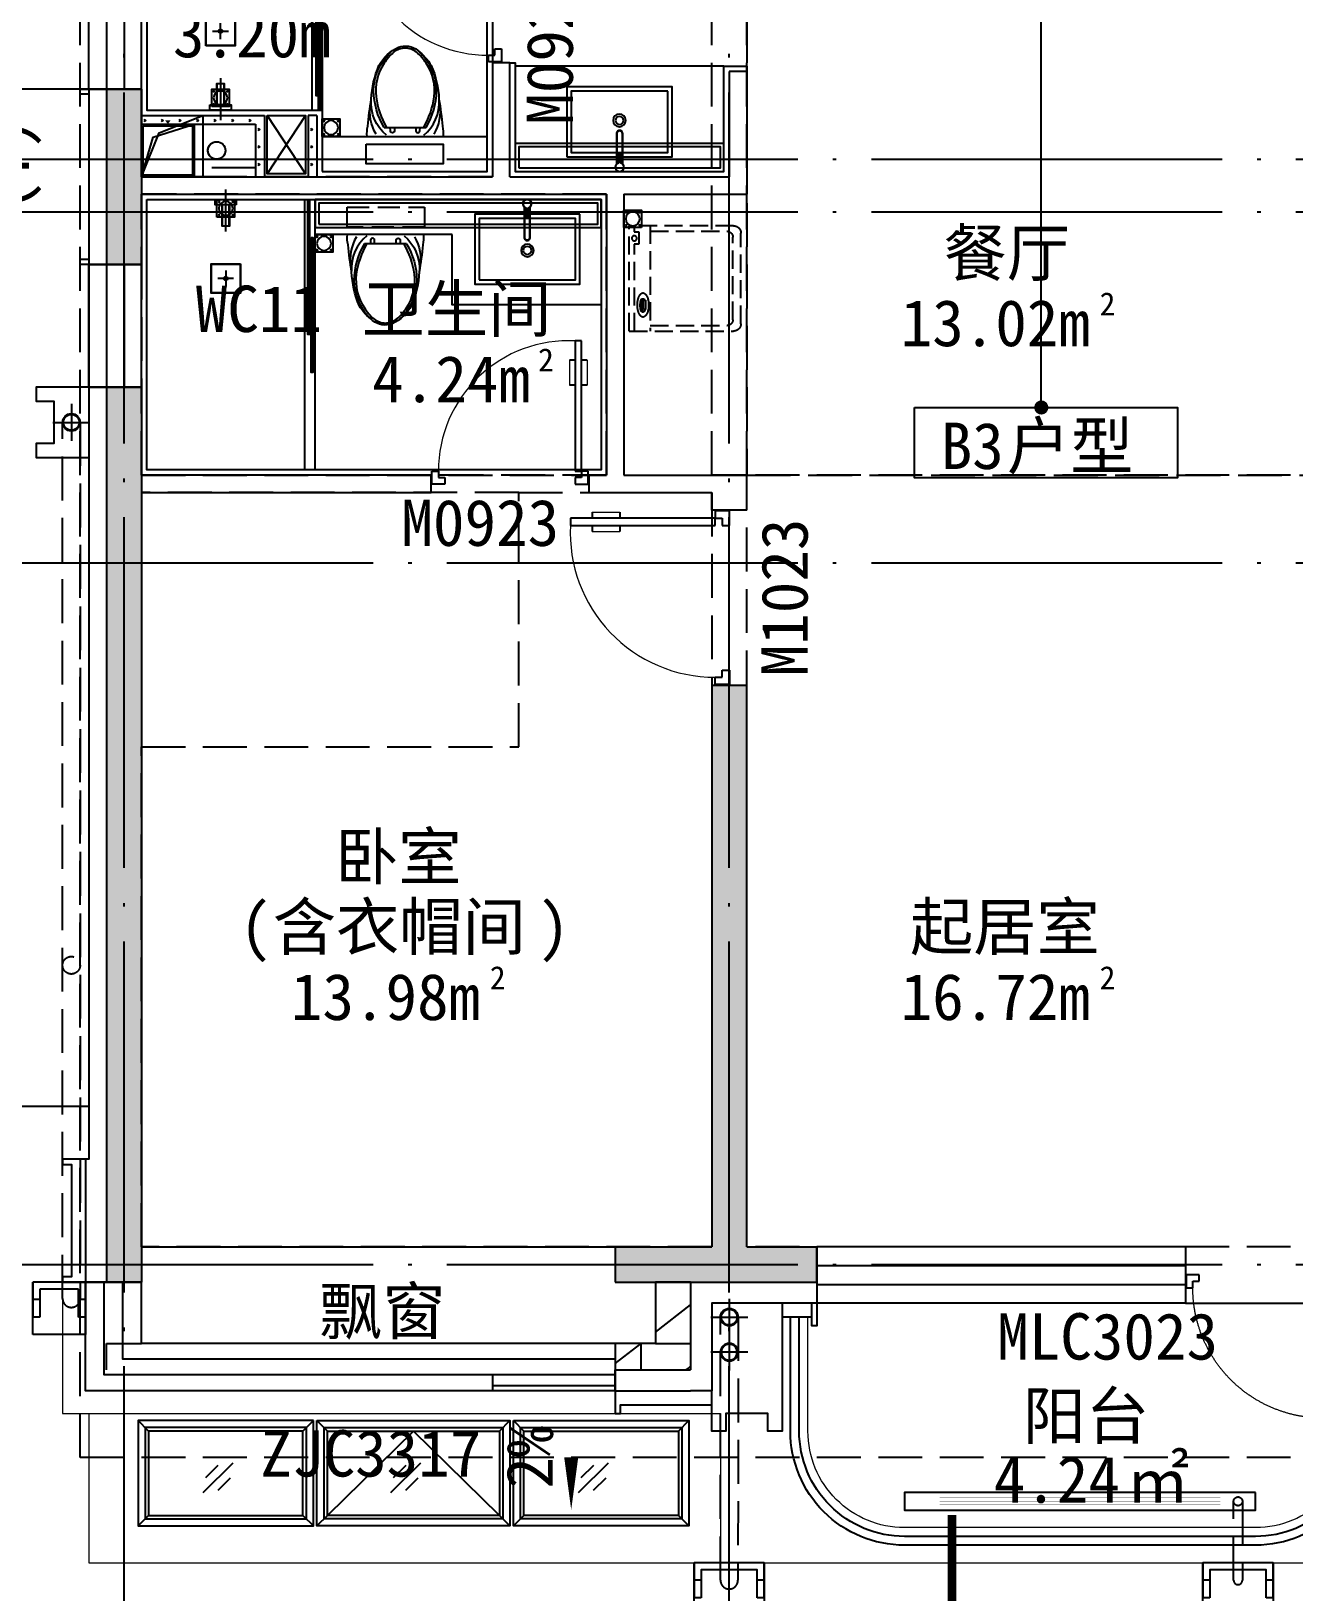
# Model space of a CAD drawing. Extents: x -46233 to 84150, y 109350 to 390860.
# Drawn here: x 7274 to 14471, y 116534 to 125430 of the extents above; entities that cross this region are included whole.
import ezdxf
from ezdxf.xclip import XClip

# ---------------------------------------------------------------- set-up
doc = ezdxf.new("R2010")
doc.units = 0
doc.header["$LTSCALE"] = 1000
doc.header["$MEASUREMENT"] = 0
doc.header["$XCLIPFRAME"] = 0
for name, pattern in [('125-WC-2x1.6+2.65x1.6$0$__DASH', [0.35, 0.25, -0.1]), ('125-墙体$0$125-墙体$0$DASH', [0.35, 0.25, -0.1]), ('3#-轴线$1$DOTE', [2.42, 2, -0.2, 0.02, -0.2]), ('3#楼首层线脚$0$DASH', [0.35, 0.25, -0.1]), ('3#楼首层线脚$0$DOTE', [2.42, 2, -0.2, 0.02, -0.2]), ('DASH', [0.35, 0.25, -0.1]), ('道路$0$道路-$0$DASH', [0.35, 0.25, -0.1])]:
    doc.linetypes.add(name, pattern=pattern)
doc.layers.get('Defpoints').update_dxf_attribs({"color": 4, "linetype": 'DASH'})
for name, color, linetype in [('$1$A-ANNO-TEXT', 7, 'Continuous'), ('125-J-MC$0$A-ANNO-HATC-SOLD', 252, 'Continuous'), ('125-J-MC$0$A-COLU-CONC-HATC', 204, 'Continuous'), ('125-J-MC$0$A-DOOR', 51, 'Continuous'), ('125-J-MC$0$A-FLOR-HRAL', 71, 'Continuous'), ('125-J-MC$0$A-WALL-BLOK', 131, 'Continuous'), ('125-J-MC$0$A-WALL-INSL', 241, 'Continuous'), ('125-MC编号-首层$0$A-ANNO-TEXT', 255, 'Continuous'), ('125-WC-2x1.6+2.65x1.6$0$A-FLOR-SPCL', 225, 'Continuous'), ('125-WC-2x1.6+2.65x1.6$0$FF-FIXT', 31, 'Continuous'), ('125-WC-2x1.6+2.65x1.6$0$FF-洁具及配件', 31, 'Continuous'), ('125-墙体$0$125-墙体$0$A-COLU-CONC-HATC', 204, 'Continuous'), ('125-墙体$0$125-墙体$0$A-DOOR', 51, 'Continuous'), ('125-墙体$0$125-墙体$0$A-FURN-MOVE', 47, '125-墙体$0$125-墙体$0$DASH'), ('125-墙体$0$125-墙体$0$A-WALL-BLOK', 131, 'Continuous'), ('125-墙体$0$125-墙体$0$A-WALL-CONC', 9, 'Continuous'), ('125-墙体$0$125-墙体$0$A-WALL-INSL', 241, 'Continuous'), ('125-墙体$0$A-COLU-CONC-HATC', 204, 'Continuous'), ('125-墙体$0$A-FLOR-UNDR', 177, 'Continuous'), ('125-墙体$0$A-FURN-FIXD', 45, 'Continuous'), ('125-墙体$0$A-WALL-STUD', 133, 'Continuous'), ('125-文字-标$0$A-ANNO-TEXT', 7, 'Continuous'), ('3#-轴线$1$A-ANNO-DOTE', 10, '3#-轴线$1$DOTE'), ('3#楼首层线脚$0$1#2#住宅楼 平面图$0$A-00-HX-113-wall-01Y$0$SUPF', 151, 'Continuous'), ('3#楼首层线脚$0$A-00-HX-113-wall-01Y$0$HRAL', 31, 'Continuous'), ('3#楼首层线脚$0$A-DOOR', 51, 'Continuous'), ('3#楼首层线脚$0$A-FLOR-OVHD', 171, '3#楼首层线脚$0$DASH'), ('3#楼首层线脚$0$A-FLOR-UNDR', 177, 'Continuous'), ('3#楼首层线脚$0$bolibeiban剖', 4, 'Continuous'), ('A-ANNO-NOTE', 3, 'Continuous'), ('A-ANNO-SYMB', 3, 'Continuous'), ('A-ANNO-TEXT', 255, 'Continuous'), ('A-DRAN-SYMB', 243, 'Continuous'), ('道路$0$A-road', 40, 'Continuous')]:
    doc.layers.add(name, color=color, linetype=linetype)
for name, color, linetype, lineweight in [('3#楼首层线脚$0$1#2#住宅楼 平面图$0$A-00-15-1#-PM-2F$0$00-装饰-看', 46, 'Continuous', 5), ('3#楼首层线脚$0$A-00-15-1#-PM-2F$0$00-装饰-看', 46, 'Continuous', 5), ('3#楼首层线脚$0$A-00-15-4#-PM-TF$0$00-装饰-看', 46, 'Continuous', 5)]:
    doc.layers.add(name, color=color, linetype=linetype, lineweight=lineweight)
doc.styles.add('125-MC编号-首层$0$Standard', font='')
doc.styles.add('125-文字-标$0$Standard', font='')
doc.styles.add('_TCH_DIM', font='')
doc.styles.get("Standard").update_dxf_attribs({"font": ''})
doc.styles.get('125-MC编号-首层$0$Standard').set_extended_font_data('SimSun')
doc.styles.get('125-文字-标$0$Standard').set_extended_font_data('SimSun')
doc.styles.get('_TCH_DIM').set_extended_font_data('SimSun')
doc.styles.get('Standard').set_extended_font_data('SimSun')
pattern_1 = [(0, (0, 0), (0, 350), []), (37.875, (400, 0), (-169.615, 218.0767), []), (90, (400, 0), (-450, 3e-14), [])]
pattern_2 = [(45, (16.99, 14.34), (-50, 50), [16, -54.7107]), (135, (128.304, 14.34), (-50, -50), [16, -54.7107])]

# ---------------------------------------------------------------- blocks, each defined once
blk = doc.blocks.new('125-J-MC$0$BGBFG')
at = {"layer": '125-J-MC$0$A-FLOR-HRAL'}
blk.add_lwpolyline([(0, 0), (700, 0), (700, -60), (0, -60)], close=True, dxfattribs=at)
blk.add_lwpolyline([(700, 0), (700, -90)], dxfattribs=at)
blk = doc.blocks.new('125-J-MC$0$$DorLib2D$00000009')
for p, q in [((0.4129, 0.9053), (0.4129, 0.0807)), ((0.4541, 0.9053), (0.4129, 0.9053)), ((0.4541, 0.0807), (0.4541, 0.9053)), ((0.4129, 0.7822), (0.378, 0.7822)), ((0.489, 0.7822), (0.4541, 0.7822)), ((0.4129, 0.6235), (0.378, 0.6235)), ((0.489, 0.6235), (0.4541, 0.6235)), ((-0.4941, 0.0807), (-0.4529, 0.0807)), ((-0.4941, -0.0018), (-0.4941, 0.0807)), ((-0.4529, 0.0807), (-0.4529, 0.0395)), ((-0.4529, 0.0395), (-0.4117, 0.0395)), ((-0.4117, 0.0395), (-0.4117, -0.0018)), ((0.4129, 0.0807), (0.4541, 0.0807)), ((0.4541, 0.0395), (0.4129, 0.0395)), ((0.4129, 0.0395), (0.4129, -0.0018)), ((0.4953, 0.0807), (0.4541, 0.0807)), ((0.4541, 0.0807), (0.4541, 0.0395)), ((0.4953, -0.0018), (0.4953, 0.0807)), ((-0.4941, -0.0018), (-0.4941, -0.0018)), ((-0.4117, -0.0018), (-0.4941, -0.0018)), ((0.4129, -0.0018), (0.4953, -0.0018)), ((0.4953, -0.0018), (0.4953, -0.0018))]:
    blk.add_line(p, q)
at = {"lineweight": 13}
for p, q in [((0.378, 0.7822), (0.378, 0.6235)), ((0.489, 0.7822), (0.489, 0.6235))]:
    blk.add_line(p, q, dxfattribs=at)
blk.add_arc((0.3716, 0.0817), 0.8246, 87.13397, 180.07167, dxfattribs=at)
blk = doc.blocks.new('125-J-MC$0$$TCHSYS$WIN2D')
for p, q in [((-0.5, 0.5), (0.5, 0.5)), ((-0.5, 0.5), (-0.5, -0.5)), ((0.5, 0.5), (0.5, -0.5)), ((0.5, 0.1667), (-0.5, 0.1667)), ((0.5, -0.1667), (-0.5, -0.1667)), ((-0.5, -0.5), (0.5, -0.5))]:
    blk.add_line(p, q)
blk = doc.blocks.new('125-J-MC')
at = {"layer": '125-J-MC$0$A-COLU-CONC-HATC'}
h = blk.add_hatch(dxfattribs=at)
h.set_pattern_fill('空心砖', color=256, scale=100, style=0)
h.set_pattern_definition(pattern_1)
h.paths.add_polyline_path([(3030, -11200), (3030, -11550), (3230, -11700), (3230, -11200)])
h = blk.add_hatch(dxfattribs=at)
h.set_pattern_fill('空心砖', color=256, scale=100, style=0)
h.set_pattern_definition(pattern_1)
h.paths.add_polyline_path([(3030, -11550), (2800, -11550), (2800, -11700), (3230, -11700)])
at = {"layer": '125-J-MC$0$A-ANNO-HATC-SOLD'}
blk.add_lwpolyline([(100, -11000), (2800, -11000)], dxfattribs=at)
at = {"layer": '125-J-MC$0$A-DOOR'}
for p, q in [((100, -11200), (-220, -11200)), ((6050, -11320), (6950, -11320)), ((2800, -11550), (2800, -11820))]:
    blk.add_line(p, q, dxfattribs=at)
for points in [[(2800, -11820), (-220, -11820), (-220, -11200)], [(2800, -11730), (-113.333333, -11730), (-113.333333, -11200)], [(2800, -11640), (-6.666667, -11640), (-6.666667, -11200)], [(2800, -11550), (100, -11550), (100, -11200)]]:
    blk.add_lwpolyline(points, dxfattribs=at)
at = {"layer": '125-J-MC$0$A-WALL-BLOK'}
for p, q in [((3950, -11200), (3950, -11000)), ((-100, -11200), (100, -11200)), ((3030, -11200), (3030, -11550)), ((3230, -11200), (3030, -11200)), ((3230, -11200), (3230, -11700)), ((-100, -11550), (100, -11550)), ((-100, -11700), (-100, -11550)), ((3030, -11550), (2800, -11550)), ((2800, -11550), (2800, -11700)), ((2800, -11700), (3230, -11700))]:
    blk.add_line(p, q, dxfattribs=at)
at = {"layer": '125-J-MC$0$A-WALL-INSL'}
for q in [(2800, -11700), (3230, -11820)]:
    blk.add_line((2800, -11820), q, dxfattribs=at)
for points in [[(-100, -4400), (-200, -4400), (-200, -5400), (-100, -5400)], [(-100, -6100), (-200, -6100), (-200, -10500), (-220, -10500), (-220, -11200), (-100, -11200)], [(3949.75, -11200), (3949.75, -11320), (3350, -11320), (3350, -11820), (3230, -11820)]]:
    blk.add_lwpolyline(points, dxfattribs=at)
at = {"xscale": -1}
blk.add_blockref('125-J-MC$0$BGBFG', (2800, -11730), dxfattribs=at)
at = {"layer": '125-J-MC$0$A-DOOR', "zscale": 320}
for name, p, xscale, yscale in [('125-J-MC$0$$TCHSYS$WIN2D', (5000, -11160), -2100, 320), ('125-J-MC$0$$DorLib2D$00000009', (6500, -11160), 900, -900)]:
    blk.add_blockref(name, p, dxfattribs=dict(at, xscale=xscale, yscale=yscale))
blk = doc.blocks.new('125-J-MC-首层')
at = {"layer": 'Defpoints'}
blk.add_lwpolyline([(8650, 270), (8650, -150), (6999.8, -150), (6999.8, -12200), (-250, -12200), (-250, 270)], close=True, dxfattribs=at)
ref = blk.add_blockref('125-J-MC', (0, 0))
XClip(ref).set_block_clipping_path([(8650, 270), (8650, -150), (6999.7500000003, -150), (6999.7500000004, -12200), (-250, -12200), (-250, 270)])
blk = doc.blocks.new('125-WC-2x1.6+2.65x1.6$0$A$C096A077C')
at = {"layer": '125-WC-2x1.6+2.65x1.6$0$A-FLOR-SPCL'}
blk.add_line((-182.2, 0), (56.6, 0), dxfattribs=at)
for points in [[(-366, -84), (-534, -84), (-534, 84), (-366, 84)], [(-368.8, -81.2), (-531.2, -81.2), (-531.2, 81.2), (-368.8, 81.2)], [(-30, -23), (-30, 23), (-150, 23), (-150, -23)], [(-150, 20), (-150, -20), (-30, -20), (-30, 20)], [(-30, -60), (-30, 60), (0, 60), (0, -60)]]:
    blk.add_lwpolyline(points, close=True, dxfattribs=at)
for points in [[(-450, -44.8), (-450, 44.8)], [(-405.2, 0), (-494.8, 0)]]:
    blk.add_lwpolyline(points, dxfattribs=at)
blk.add_circle((-450, 0), 11.2, dxfattribs=at)
blk = doc.blocks.new('125-WC-2x1.6+2.65x1.6$0$A$C569A68CE')
at = {"layer": '125-WC-2x1.6+2.65x1.6$0$A-FLOR-SPCL'}
for p, q in [((-17.2, -195.2), (-16.1, -195.2)), ((14, -195.2), (15.1, -195.2))]:
    blk.add_line(p, q, dxfattribs=at)
for points in [[(20.6, 14.3), (16.6, 19.5), (11.4, 23.5), (5.4, 25.9), (-1, 26.8), (-7.5, 25.9), (-13.5, 23.5), (-18.7, 19.5), (-22.7, 14.3), (-25.1, 8.3), (-26, 1.8), (-25.1, -4.6), (-22.7, -10.6), (-18.7, -15.8), (-13.5, -19.8), (-7.6, -22.2), (-6.7, -22.7), (-6, -23.2), (-5.4, -24), (-5, -24.8), (-5, -25.7), (-5, -76.2), (-4.9, -77.3), (-4.6, -78.2), (-3.9, -79), (-3, -79.7), (-2.1, -80), (-1, -80.2), (0, -80), (0.9, -79.7), (1.8, -79), (2.5, -78.2), (2.9, -77.3), (3, -76.2), (3, -25.7), (3, -24.8), (3.3, -24), (3.9, -23.2), (4.6, -22.7), (5.5, -22.2), (11.4, -19.8), (16.6, -15.8), (20.6, -10.6), (23.1, -4.6), (24, 1.8), (23.1, 8.3)], [(20.2, 14), (16.3, 19.1), (11.2, 23), (5.3, 25.4), (-1, 26.3), (-7.3, 25.4), (-13.2, 23), (-18.3, 19.1), (-22.2, 14), (-24.6, 8.1), (-25.5, 1.8), (-24.6, -4.5), (-22.2, -10.4), (-18.3, -15.5), (-13.2, -19.4), (-7.3, -21.8), (-6.4, -22.3), (-5.6, -22.9), (-4.9, -23.8), (-4.5, -24.7), (-4.5, -25.7), (-4.5, -76.2), (-4.4, -77.2), (-4.1, -78), (-3.5, -78.7), (-2.7, -79.3), (-1.9, -79.6), (-1, -79.7), (-0.1, -79.6), (0.7, -79.3), (1.5, -78.7), (2.1, -78), (2.4, -77.2), (2.5, -76.2), (2.5, -25.7), (2.5, -24.7), (2.9, -23.8), (3.6, -22.9), (4.4, -22.3), (5.3, -21.8), (11.2, -19.4), (16.3, -15.5), (20.2, -10.4), (22.6, -4.5), (23.5, 1.8), (22.6, 8.1)], [(16, -16.3), (15, -17.1), (15, -190.2), (14.4, -194.3), (12.8, -198.2), (10.3, -201.5), (7, -204), (3.1, -205.6), (-1, -206.2), (-5.2, -205.6), (-9, -204), (-12.3, -201.5), (-14.9, -198.2), (-16.5, -194.3), (-17, -190.2), (-17, -17.1), (-18, -16.3), (-18, -190.2), (-17.5, -194.6), (-15.8, -198.7), (-13.1, -202.2), (-9.5, -204.9), (-5.4, -206.6), (-1, -207.2), (3.4, -206.6), (7.5, -204.9), (11, -202.2), (13.7, -198.7), (15.4, -194.6), (16, -190.2)], [(15, -17.1), (11.4, -19.8), (5.5, -22.2), (4.6, -22.7), (3.9, -23.2), (3.3, -24), (3, -24.8), (3, -25.7), (3, -76.2), (2.8, -77.9), (1.8, -79), (0.5, -80), (-1.6, -80.2), (-3, -79.7), (-3.9, -79), (-4.9, -77.9), (-5, -76.2), (-5, -25.7), (-5, -24.8), (-5.4, -24), (-6, -23.2), (-6.7, -22.7), (-7.6, -22.2), (-13.5, -19.8), (-17, -17.1), (-17, -190.2), (-16.5, -194.3), (-14.9, -198.2), (-12.3, -201.5), (-9, -204), (-5.2, -205.6), (-1, -206.2), (3.1, -205.6), (7, -204), (10.3, -201.5), (12.8, -198.2), (14.4, -194.3), (15, -190.2)]]:
    blk.add_lwpolyline(points, close=True, dxfattribs=at)
blk.add_lwpolyline([(-13.5, -71.5), (-13.5, -71.3), (-13.5, -71.2), (-13.4, -71), (-13.4, -70.8), (-13.3, -70.6), (-13.2, -70.5), (-13.1, -70.3), (-12.9, -70.1), (-12.8, -70), (-12.6, -69.8), (-12.2, -69.5), (-11.7, -69.2), (-11.1, -68.9), (-10.5, -68.6), (-9.9, -68.3), (-9.2, -68.1), (-7.6, -67.7), (-5.8, -67.4), (-4, -67.2), (-2, -67), (-0.1, -67), (1.9, -67.2), (3.7, -67.4), (5.5, -67.7), (7.1, -68.1), (7.8, -68.3), (8.5, -68.6), (9.1, -68.9), (9.6, -69.2), (10.1, -69.5), (10.5, -69.8), (10.7, -70), (10.9, -70.1), (11, -70.3), (11.1, -70.5), (11.2, -70.6), (11.3, -70.8), (11.4, -71), (11.4, -71.2), (11.5, -71.3), (11.5, -71.5), (11.5, -71.7), (11.4, -71.9), (11.4, -72.1), (11.3, -72.2), (11.2, -72.4), (11.1, -72.6), (11, -72.7), (10.9, -72.9), (10.7, -73.1), (10.5, -73.2), (10.1, -73.6), (9.6, -73.9), (9.1, -74.2), (8.5, -74.4), (7.8, -74.7), (7.1, -74.9), (5.5, -75.4), (3.7, -75.7), (1.9, -75.9), (-0.1, -76), (-2, -76), (-4, -75.9), (-5.8, -75.7), (-7.6, -75.4), (-9.2, -74.9), (-9.9, -74.7), (-10.5, -74.4), (-11.1, -74.2), (-11.7, -73.9), (-12.2, -73.6), (-12.6, -73.2), (-12.8, -73.1), (-12.9, -72.9), (-13.1, -72.7), (-13.2, -72.6), (-13.3, -72.4), (-13.4, -72.2), (-13.4, -72.1), (-13.5, -71.9), (-13.5, -71.7), (-13.5, -71.5)], dxfattribs=at)
blk = doc.blocks.new('125-WC-2x1.6+2.65x1.6$0$A$C05716B03')
at = {"layer": '125-WC-2x1.6+2.65x1.6$0$A-FLOR-SPCL'}
for points in [[(-100, 400), (500, 400), (500, 0), (-100, 0)], [(475, 25), (-75, 25), (-75, 375), (475, 375)]]:
    blk.add_lwpolyline(points, close=True, dxfattribs=at)
for radius in [36, 23]:
    blk.add_circle((200, 192.2), radius, dxfattribs=at)
blk = doc.blocks.new('125-WC-2x1.6+2.65x1.6$0$A$C4A066A6E')
at = {"layer": '125-WC-2x1.6+2.65x1.6$0$FF-FIXT', "color": 8}
blk.add_blockref('125-WC-2x1.6+2.65x1.6$0$A$C569A68CE', (0, 456.5), dxfattribs=at)
at = {"layer": '125-WC-2x1.6+2.65x1.6$0$FF-洁具及配件', "color": 8, "ltscale": 0.01, "xscale": -1}
blk.add_blockref('125-WC-2x1.6+2.65x1.6$0$A$C05716B03', (200, 0), dxfattribs=at)
blk = doc.blocks.new('125-WC-2x1.6+2.65x1.6$0$REWREWR')
at = {"layer": '125-WC-2x1.6+2.65x1.6$0$A-FLOR-SPCL', "linetype": '125-WC-2x1.6+2.65x1.6$0$__DASH', "ltscale": 0.5}
for p, q in [((15260112, -511063), (15260112, -510346)), ((15260150, -510918), (15260150, -510391)), ((15260162, -510296), (15260785, -510296)), ((15260190, -510351), (15260757, -510351)), ((15260797, -510918), (15260797, -510391)), ((15260835, -510346), (15260835, -511063)), ((15260835, -510918), (15260112, -510918)), ((15260112, -511027), (15260709, -511027)), ((15260243, -510975), (15260243, -510964)), ((15260324, -510950), (15260259, -510950)), ((15260259, -510950), (15260259, -510966)), ((15260259, -510966), (15260324, -510966)), ((15260324, -510966), (15260324, -510950)), ((15260334, -510976), (15260334, -510964)), ((15260709, -510997), (15260709, -511028)), ((15260793, -510997), (15260709, -510997)), ((15260793, -511028), (15260793, -510997)), ((15260793, -511027), (15260835, -511027)), ((15260112, -511063), (15260835, -511063))]:
    blk.add_line(p, q, dxfattribs=at)
blk.add_lwpolyline([(15260374, -510968, 0.185158), (15260369, -510956, 0.102042), (15260350, -510941, 0.060862), (15260325, -510933, 0.047173), (15260291, -510930, 0.047173), (15260257, -510933, 0.060862), (15260232, -510941, 0.102042), (15260213, -510956, 0.185158), (15260208, -510968, 0.185158), (15260213, -510981, 0.102042), (15260232, -510995, 0.060862), (15260257, -511003, 0.047173), (15260291, -511007, 0.047173), (15260325, -511003, 0.060862), (15260350, -510995, 0.102042), (15260369, -510981, 0.185158)], format="xyb", close=True, dxfattribs=at)
for points in [[(15260259, -510955, 0.008736), (15260256, -510956, 0.076276), (15260244, -510961, 0.259034), (15260243, -510964, 0.259034)], [(15260243, -510964, 0.259034), (15260244, -510968, 0.076276), (15260256, -510973, 0.036515), (15260270, -510975, 0.026615), (15260288, -510976, 0.026615), (15260307, -510975, 0.036515), (15260321, -510973, 0.076276), (15260332, -510968, 0.259034), (15260334, -510964, 0.259034), (15260332, -510961, 0.056762), (15260324, -510957, 0.036515)], [(15260243, -510975, 0.259034), (15260244, -510978, 0.076276), (15260256, -510983, 0.036515), (15260270, -510986, 0.026615), (15260288, -510987, 0.026615), (15260307, -510986, 0.036515), (15260321, -510983, 0.076276), (15260332, -510978, 0.259034), (15260334, -510975, 0.078462), (15260334, -510973, 0.056762)]]:
    blk.add_lwpolyline(points, format="xyb", dxfattribs=at)
blk.add_circle((15260749, -511028), 17.5, dxfattribs=at)
for centre, radius, start, end in [((15260162, -510346), 50, 90, 180), ((15260190, -510391), 40, 90, 180), ((15260757, -510391), 40, 0, 90), ((15260785, -510346), 50, 0, 90)]:
    blk.add_arc(centre, radius, start, end, dxfattribs=at)
at = {"layer": '125-WC-2x1.6+2.65x1.6$0$A-FLOR-SPCL', "linetype": '125-WC-2x1.6+2.65x1.6$0$__DASH', "ltscale": 0.5, "width": 0.8, "flags": 9}
for tag in ['YSIZE', 'XSIZE']:
    blk.add_attdef(tag, (15260490, -511063), '', height=0.5, rotation=180, dxfattribs=at)
blk = doc.blocks.new('125-WC-2x1.6+2.65x1.6$0$A$C446C3F73')
at = {"layer": '125-WC-2x1.6+2.65x1.6$0$A-FLOR-SPCL'}
blk.add_lwpolyline([(-50, -50), (50, -50), (50, 50), (-50, 50)], close=True, dxfattribs=at)
for centre, radius in [((-39.1, 39.1), 4), ((0, 0), 40), ((39.1, 39.1), 4), ((-39.1, -39.1), 4), ((39.1, -39.1), 4)]:
    blk.add_circle(centre, radius, dxfattribs=at)
blk = doc.blocks.new('125-WC-2x1.6+2.65x1.6$0$dfghrtjrtuj6')
at = {"layer": '125-WC-2x1.6+2.65x1.6$0$A-FLOR-SPCL'}
for points in [[(-217, 0, 0.071142), (-213, -58.1, 0.019152), (-192.8, -212.4, 0.090609), (-149, -404.1, 0.163158), (-38.2, -508, 0.273043), (72.6, -489.5, 0.094885), (149, -404.1, 0.090609), (192.8, -212.4, 0.019152), (213, -58.1, 0.071142), (217, 0)], [(-165, -12.4, 0.180688), (-197.1, -185.5, -4.705295)], [(-106.5, -6.4, 0.237416), (-193.6, -207.9, -3.87225)], [(-119.9, -51.4, 0.129606), (-179.5, -259.3, 0.211204), (-80.1, -482.5, 2.252949)], [(105.7, -51.3, -0.095348), (165.9, -224.7, -0.180567), (119.8, -417.3, -0.059956), (65.2, -480.7, -0.149733), (0, -503.9, -0.149733), (-65.2, -480.7, -0.059956), (-119.9, -417.3, -0.180567), (-165.9, -224.7, -0.095348), (-105.7, -51.3, 0.095348)], [(-61.3, -50.9), (-61.5, -31.5, 1.018669), (-84.1, -31.5), (-85.1, -51.1)], [(61.3, -50.9), (61.5, -31.5, -1.018669), (84.1, -31.5), (85.1, -51.1)], [(119.9, -51.4, -0.129606), (179.5, -259.3, -0.211204), (80.1, -482.5, -2.252949)], [(106.5, -6.4, -0.237416), (193.6, -207.9, 3.87225)], [(165, -12.4, -0.180688), (197.1, -185.5, 4.705295)]]:
    blk.add_lwpolyline(points, format="xyb", dxfattribs=at)
blk.add_lwpolyline([(-119.9, -51.4), (119.9, -51.4)], dxfattribs=at)
blk = doc.blocks.new('125-WC-2x1.6+2.65x1.6')
at = {"layer": '125-WC-2x1.6+2.65x1.6$0$A-FLOR-SPCL'}
for p, q in [((3320, -970), (2130, -970)), ((1030, -1370), (1970, -1370)), ((990, -1930), (990, -1730)), ((1770, -1930), (990, -1930))]:
    blk.add_line(p, q, dxfattribs=at)
for points in [[(1030, -1570), (1970, -1570), (1970, -30), (30, -30), (30, -1220), (1030, -1220)], [(994.7, -542.8), (1004.7, -542.8), (1004.7, -1137.8), (994.7, -1137.8)], [(1009, -625), (1019, -625), (1019, -1220), (1009, -1220)], [(716, -1250), (934, -1250), (934, -1584), (716, -1584)], [(1279.8, -1413.6), (1720.2, -1413.6), (1720.2, -1525.9), (1279.8, -1525.9)], [(2130, -1570), (3320, -1570), (3320, -1410), (2130, -1410)], [(2150, -1550), (3300, -1550), (3300, -1430), (2150, -1430)], [(30, -1730), (2620, -1730), (2620, -3270), (30, -3270)], [(947.9, -1730), (957.9, -1730), (957.9, -2500), (947.9, -2500)], [(990, -1890), (2620, -1890), (2620, -1730), (990, -1730)], [(1010, -1870), (2600, -1870), (2600, -1750), (1010, -1750)], [(966.4, -1945.7), (976.4, -1945.7), (976.4, -2715.7), (966.4, -2715.7)]]:
    blk.add_lwpolyline(points, close=True, dxfattribs=at)
for points in [[(970, -30), (970, -1220)], [(1030, -30), (1030, -1220)], [(2100, -950), (2130, -950), (2130, -1570), (3320, -1570), (3320, -970), (3450, -970), (3450, -1000.4)], [(934, -1250), (716, -1584)], [(716, -1250), (934, -1584)], [(930.5, -3270), (930.5, -1730)], [(990, -3270), (990, -1730)], [(1770, -1730), (2620, -1730), (2620, -2330), (1770, -2330), (1770, -1930)]]:
    blk.add_lwpolyline(points, dxfattribs=at)
at = {"layer": '125-WC-2x1.6+2.65x1.6$0$A-FLOR-SPCL', "linetype": '125-WC-2x1.6+2.65x1.6$0$__DASH', "ltscale": 0.5}
blk.add_lwpolyline([(1612.7, -1886.4), (1172.3, -1886.4), (1172.3, -1774.1), (1612.7, -1774.1)], close=True, dxfattribs=at)
at = {"layer": 'Defpoints'}
for points in [[(0, 0), (2000, 0), (2000, -1600), (0, -1600)], [(0, -1700), (2650, -1700), (2650, -3300), (0, -3300)]]:
    blk.add_lwpolyline(points, close=True, dxfattribs=at)
at = {"layer": '125-WC-2x1.6+2.65x1.6$0$A-FLOR-SPCL'}
for name, p, rotation in [('125-WC-2x1.6+2.65x1.6$0$A$C096A077C', (450, -1220), 270), ('125-WC-2x1.6+2.65x1.6$0$A$C4A066A6E', (2724, -1086.7), 180), ('125-WC-2x1.6+2.65x1.6$0$A$C096A077C', (480, -1730), 90)]:
    blk.add_blockref(name, p, dxfattribs=dict(at, rotation=rotation))
at = {"layer": '125-WC-2x1.6+2.65x1.6$0$A-FLOR-SPCL', "xscale": -1}
for name, p, rotation in [('125-WC-2x1.6+2.65x1.6$0$dfghrtjrtuj6', (1502.5, -1370), 180), ('125-WC-2x1.6+2.65x1.6$0$A$C446C3F73', (450, -1150), 270), ('125-WC-2x1.6+2.65x1.6$0$A$C446C3F73', (1080, -1320), 270), ('125-WC-2x1.6+2.65x1.6$0$A$C446C3F73', (480, -1780), 270), ('125-WC-2x1.6+2.65x1.6$0$A$C446C3F73', (1040, -1980), 270)]:
    blk.add_blockref(name, p, dxfattribs=dict(at, rotation=rotation))
at = {"layer": '125-WC-2x1.6+2.65x1.6$0$A-FLOR-SPCL'}
blk.add_blockref('125-WC-2x1.6+2.65x1.6$0$A$C4A066A6E', (2199.2, -2212.4), dxfattribs=at)
at = {"layer": '125-WC-2x1.6+2.65x1.6$0$A-FLOR-SPCL', "xscale": -1}
blk.add_blockref('125-WC-2x1.6+2.65x1.6$0$A$C446C3F73', (2800, -1839.7), dxfattribs=at)
at = {"layer": '125-WC-2x1.6+2.65x1.6$0$A-FLOR-SPCL', "xscale": -0.830108359133127, "yscale": 0.830108359133127, "zscale": 0.830108359133127, "rotation": 270}
blk.add_blockref('125-WC-2x1.6+2.65x1.6$0$REWREWR', (427017.4, -12670026.1), dxfattribs=at)
at = {"layer": '125-WC-2x1.6+2.65x1.6$0$FF-洁具及配件', "xscale": -1}
blk.add_blockref('125-WC-2x1.6+2.65x1.6$0$dfghrtjrtuj6', (1390, -1930), dxfattribs=at)
blk = doc.blocks.new('125-墙体$0$125-墙体$0$$TCHSYS$WIN2D')
for p, q in [((-0.5, 0.5), (0.5, 0.5)), ((-0.5, 0.5), (-0.5, -0.5)), ((0.5, 0.5), (0.5, -0.5)), ((0.5, 0.167), (-0.5, 0.167)), ((0.5, -0.167), (-0.5, -0.167)), ((-0.5, -0.5), (0.5, -0.5))]:
    blk.add_line(p, q)
blk = doc.blocks.new('125-墙体$0$125-墙体$0$$DorLib2D$00000009')
for p, q in [((0.4129, 0.9053), (0.4129, 0.0807)), ((0.4541, 0.9053), (0.4129, 0.9053)), ((0.4541, 0.0807), (0.4541, 0.9053)), ((0.4129, 0.7822), (0.378, 0.7822)), ((0.489, 0.7822), (0.4541, 0.7822)), ((0.4129, 0.6235), (0.378, 0.6235)), ((0.489, 0.6235), (0.4541, 0.6235)), ((-0.4941, 0.0807), (-0.4529, 0.0807)), ((-0.4941, -0.0018), (-0.4941, 0.0807)), ((-0.4529, 0.0807), (-0.4529, 0.0395)), ((-0.4529, 0.0395), (-0.4117, 0.0395)), ((-0.4117, 0.0395), (-0.4117, -0.0018)), ((0.4129, 0.0807), (0.4541, 0.0807)), ((0.4541, 0.0395), (0.4129, 0.0395)), ((0.4129, 0.0395), (0.4129, -0.0018)), ((0.4953, 0.0807), (0.4541, 0.0807)), ((0.4541, 0.0807), (0.4541, 0.0395)), ((0.4953, -0.0018), (0.4953, 0.0807)), ((-0.4941, -0.0018), (-0.4941, -0.0018)), ((-0.4117, -0.0018), (-0.4941, -0.0018)), ((0.4129, -0.0018), (0.4953, -0.0018)), ((0.4953, -0.0018), (0.4953, -0.0018))]:
    blk.add_line(p, q)
at = {"lineweight": 13}
for p, q in [((0.378, 0.7822), (0.378, 0.6235)), ((0.489, 0.7822), (0.489, 0.6235))]:
    blk.add_line(p, q, dxfattribs=at)
blk.add_arc((0.3716, 0.0817), 0.8246, 87.13397, 180.07167, dxfattribs=at)
blk = doc.blocks.new('125-墙体')
at = {"layer": '125-墙体$0$125-墙体$0$A-COLU-CONC-HATC'}
for points in [[(100, -4400), (-100, -4400), (-100, -5400), (100, -5400)], [(100, -6100), (-100, -6100), (-100, -6650), (100, -6650)], [(100, -6650), (-100, -6650), (-100, -11200), (100, -11000)], [(3550, -11000), (3550, -7800), (3350, -7800), (3350, -11000), (3450, -11066.7)], [(100, -11000), (-100, -11200), (100, -11200)], [(2800, -11200), (3450, -11200), (3450, -11066.7), (3350, -11000), (2800, -11000)], [(3450, -11066.7), (3450, -11200), (3950, -11200), (3950, -11000), (3550, -11000)]]:
    blk.add_hatch(color=256, dxfattribs=at).paths.add_polyline_path(points)
at = {"layer": '125-墙体$0$A-COLU-CONC-HATC'}
h = blk.add_hatch(dxfattribs=at)
h.set_pattern_fill('石膏板', color=256, scale=20, style=0)
h.set_pattern_definition(pattern_2)
h.paths.add_polyline_path([(100, -4600), (750, -4600), (800, -4550), (100, -4550)])
h = blk.add_hatch(dxfattribs=at)
h.set_pattern_fill('石膏板', color=256, scale=20, style=0)
h.set_pattern_definition(pattern_2)
h.paths.add_polyline_path([(800, -4550), (750, -4600), (750, -4900), (800, -4900)])
h = blk.add_hatch(dxfattribs=at)
h.set_pattern_fill('石膏板', color=256, scale=20, style=0)
h.set_pattern_definition(pattern_2)
h.paths.add_polyline_path([(1050, -4550), (1050, -4900), (1100, -4900), (1100, -4550)])
at = {"layer": '125-墙体$0$125-墙体$0$A-FURN-MOVE'}
blk.add_circle((527.9, -4750), 50, dxfattribs=at)
at = {"layer": '125-墙体$0$125-墙体$0$A-WALL-BLOK'}
for p, q in [((2200, -4250), (2100, -4250)), ((2100, -4250), (2100, -4900)), ((2200, -4900), (2200, -4250)), ((3450, -4300), (3450, -4900)), ((3550, -4300), (3450, -4300)), ((3550, -4300), (3550, -5000)), ((100, -4900), (740, -4900)), ((100, -4900), (100, -5000)), ((740, -4900), (1050, -4900)), ((1050, -4900), (2100, -4900)), ((2200, -4900), (2800, -4900)), ((2800, -4900), (3450, -4900)), ((100, -5000), (740, -5000)), ((740, -5000), (1050, -5000)), ((1050, -5000), (2150, -5000)), ((2150, -5000), (2750, -5000)), ((2750, -5000), (2750, -6600)), ((2850, -5000), (2850, -6600)), ((2850, -5000), (3550, -5000)), ((1750, -6600), (100, -6600)), ((1750, -6700), (1750, -6600)), ((2750, -6600), (2650, -6600)), ((2650, -6600), (2650, -6700)), ((2850, -6600), (3550, -6600)), ((3550, -6800), (3550, -6600)), ((100, -6700), (1750, -6700)), ((2650, -6700), (2800, -6700)), ((2800, -6700), (3350, -6700)), ((3350, -6800), (3350, -6700))]:
    blk.add_line(p, q, dxfattribs=at)
at = {"layer": '125-墙体$0$125-墙体$0$A-WALL-CONC'}
for p, q in [((-100, -4400), (100, -4400)), ((-100, -4400), (-100, -5400)), ((100, -4400), (100, -5400)), ((-100, -5400), (100, -5400)), ((-100, -6100), (100, -6100)), ((-100, -6100), (-100, -6650)), ((100, -6100), (100, -6650)), ((-100, -6650), (-100, -11200)), ((100, -6650), (100, -11000)), ((3550, -6800), (3350, -6800)), ((3550, -7800), (3350, -7800)), ((3350, -7800), (3350, -11000)), ((3550, -11000), (3550, -7800)), ((100, -11000), (100, -11000)), ((100, -11000), (100, -11200)), ((2800, -11000), (3350, -11000)), ((2800, -11000), (2800, -11200)), ((3550, -11000), (3950, -11000)), ((3950, -11000), (3950, -11200)), ((-100, -11200), (100, -11200)), ((2800, -11200), (3450, -11200)), ((3450, -11200), (3950, -11200))]:
    blk.add_line(p, q, dxfattribs=at)
at = {"layer": '125-墙体$0$125-墙体$0$A-WALL-INSL'}
for p, q in [((-200, -4400), (-100, -4400)), ((-200, -5400), (-100, -5400)), ((-200, -6100), (-100, -6100))]:
    blk.add_line(p, q, dxfattribs=at)
at = {"layer": '125-墙体$0$A-FLOR-UNDR'}
blk.add_lwpolyline([(100, -4550), (450, -4550), (450, -4900), (100, -4900)], close=True, dxfattribs=at)
blk.add_lwpolyline([(100, -4900), (200, -4650), (450, -4550)], dxfattribs=at)
at = {"layer": '125-墙体$0$A-FURN-FIXD'}
for points in [[(100, -4600), (400, -4600), (400, -4900), (100, -4900)], [(110, -4610), (390, -4610), (390, -4890), (110, -4890)]]:
    blk.add_lwpolyline(points, close=True, dxfattribs=at)
blk.add_lwpolyline([(250, -4600, 0, 30, 0), (250, -4579.2, 30, 30, 0)], format="xyseb", dxfattribs=at)
at = {"layer": '125-墙体$0$A-WALL-STUD'}
for p, q in [((100, -4550), (800, -4550)), ((100, -4550), (100, -4600)), ((100, -4600), (750, -4600)), ((750, -4600), (750, -4900)), ((800, -4550), (800, -4900)), ((1050, -4550), (1050, -4900)), ((1100, -4550), (1050, -4550)), ((1100, -4550), (1100, -4900))]:
    blk.add_line(p, q, dxfattribs=at)
at = {"layer": 'Defpoints'}
for points in [[(3350, -3300), (3550, -3300), (3550, -6600), (3350, -6600)], [(400, -4600), (750, -4600), (750, -4850), (400, -4850)]]:
    blk.add_lwpolyline(points, close=True, dxfattribs=at)
blk.add_blockref('125-WC-2x1.6+2.65x1.6', (100, -3300))
at = {"layer": '125-墙体$0$125-墙体$0$A-DOOR'}
for name, p, xscale, yscale, zscale, rotation in [('125-墙体$0$125-墙体$0$$DorLib2D$00000009', (2150, -3800), -900, -900, 100, 270), ('125-墙体$0$125-墙体$0$$TCHSYS$WIN2D', (-50, -4050), -700, 300, 300, 270), ('125-墙体$0$125-墙体$0$$TCHSYS$WIN2D', (-50, -5750), -700, 300, 300, 270), ('125-墙体$0$125-墙体$0$$DorLib2D$00000009', (3450, -7300), 1000, 1000, 200, 90)]:
    blk.add_blockref(name, p, dxfattribs=dict(at, xscale=xscale, yscale=yscale, zscale=zscale, rotation=rotation))
at = {"layer": '125-墙体$0$125-墙体$0$A-DOOR', "xscale": 900, "yscale": 900, "zscale": 100}
blk.add_blockref('125-墙体$0$125-墙体$0$$DorLib2D$00000009', (2200, -6650), dxfattribs=at)
blk = doc.blocks.new('125-文字-标')
at = {"layer": 'Defpoints'}
for points in [[(-8350, 2200), (-10350, 2200), (-10350, 3800), (-8350, 3800)], [(-3100, 500), (-6900, 500), (-6900, 3800), (-2800, 3800), (-2800, 2200), (-3100, 2200)], [(-10350, 500), (-7700, 500), (-7700, 2100), (-10350, 2100)], [(-6900, 500), (-3100, 500), (-3100, -3900), (-6900, -3900)], [(-7100, -3900), (-10350, -3900), (-10350, -1049.9), (-8200, -1049.9), (-8200, 400), (-7100, 400)], [(-8200, 400), (-10350, 400), (-10350, -1049.9), (-8200, -1049.9)]]:
    blk.add_lwpolyline(points, close=True, dxfattribs=at)
at = {"layer": '125-文字-标$0$A-ANNO-TEXT', "style": '125-文字-标$0$Standard'}
for s, height, p in [('餐厅', 264.35, (-5779, 1634.2)), ('卫生间', 264.35, (-9095.6, 1315)), ('WC11', 264.35, (-10040.8, 1315)), ('卧室', 264.35, (-9246.7, -1806.6)), ('(', 264.3, (-9790.9, -2206.6)), ('含衣帽间', 264.35, (-9601.8, -2206.6)), (')', 264.3, (-8089.6, -2206.6)), ('起居室', 264.35, (-5969.5, -2206.6))]:
    blk.add_text(s, height=height, dxfattribs=at).set_placement(p)
at = {"layer": 'Defpoints', "color": 1, "style": '125-文字-标$0$Standard'}
blk.add_text('3.20m', height=264.35, dxfattribs=at).set_placement((-10171.2, 2880.7))
at = {"layer": 'Defpoints', "style": '125-文字-标$0$Standard'}
for s, height, p in [('2', 132.2, (-4888.9, 1409.2)), ('13.02m', 264.35, (-6023, 1234.2)), ('4.24m', 264.35, (-9035, 915)), ('2', 132.2, (-8089.8, 1090)), ('2', 132.2, (-8364.7, -2431.6)), ('2', 132.2, (-4888.9, -2431.6)), ('13.98m', 264.35, (-9498.8, -2606.6)), ('16.72m', 264.35, (-6023, -2606.6))]:
    blk.add_text(s, height=height, dxfattribs=at).set_placement(p)
blk = doc.blocks.new('125-MC编号-首层')
at = {"layer": '125-MC编号-首层$0$A-ANNO-TEXT', "color": 2, "style": '125-MC编号-首层$0$Standard'}
for s, p in [('M0923', (-7891.3, 2496.5)), ('M1023', (-6553.1, -647.4))]:
    blk.add_text(s, height=264.35, rotation=90, dxfattribs=at).set_placement(p)
for s, p in [('M0923', (-8868.8, 95.8)), ('MLC3023', (-5472.8, -4542.1, 0)), ('ZJC3317', (-9672.2, -5208.9, 0))]:
    blk.add_text(s, height=264.35, dxfattribs=at).set_placement(p)
blk = doc.blocks.new('3#-1F')
for name, p in [('125-MC编号-首层', (10450, -7100)), ('125-墙体', (0, 0)), ('125-文字-标', (10450, -7100))]:
    blk.add_blockref(name, p)
blk = doc.blocks.new('3#-轴线')
at = {"layer": '3#-轴线$1$A-ANNO-DOTE'}
for points in [[(0, -16100), (0, 5500)], [(3450, -16100), (3450, -3200)], [(-3000, -4800), (45757.3, -4800)], [(-3000, -5100), (45757.3, -5100)], [(-3000, -7100), (45757.3, -7100)], [(-3000, -11100), (45757.3, -11100)]]:
    blk.add_lwpolyline(points, dxfattribs=at)
blk = doc.blocks.new('GERTGFRT')
at = {"layer": 'A-ANNO-TEXT'}
for s, p in [('飘窗', (1111.9, -397.5)), ('阳台', (5122.5, -994.3))]:
    blk.add_text(s, height=264.35, dxfattribs=at).set_placement(p)
at = {"layer": 'Defpoints'}
for s, height, p in [('㎡', 264.3, (5713.2, -1358.1)), ('4.24', 264.35, (4957.1, -1358.1))]:
    blk.add_text(s, height=height, dxfattribs=at).set_placement(p)
blk = doc.blocks.new('3#楼首层线脚$0$窗2')
at = {"layer": '3#楼首层线脚$0$A-DOOR'}
for p, q in [((78369.8, 34209.3), (78429.8, 34149.3)), ((79409.8, 34149.3), (79469.8, 34209.3)), ((78919.8, 34149.3), (78429.8, 33669.3)), ((79409.8, 33669.3), (78919.8, 34149.3)), ((78429.8, 33669.3), (78369.8, 33609.3)), ((79409.8, 33669.3), (79469.8, 33609.3))]:
    blk.add_line(p, q, dxfattribs=at)
for points in [[(78369.8, 34209.3), (79469.8, 34209.3), (79469.8, 33609.3), (78369.8, 33609.3)], [(78409.8, 34169.3), (79429.8, 34169.3), (79429.8, 33649.3), (78409.8, 33649.3)], [(78429.8, 34149.3), (79409.8, 34149.3), (79409.8, 33669.3), (78429.8, 33669.3)]]:
    blk.add_lwpolyline(points, close=True, dxfattribs=at)
at = {"layer": '3#楼首层线脚$0$A-FLOR-UNDR'}
for points in [[(78960.4, 33966.5), (78788.9, 33798.5)], [(78875.4, 33953.2), (78803.9, 33883.2)], [(78945.4, 33881.7), (78873.9, 33811.8)]]:
    blk.add_lwpolyline(points, dxfattribs=at)
blk = doc.blocks.new('3#楼首层线脚$0$窗1')
at = {"layer": '3#楼首层线脚$0$A-DOOR'}
for p, q in [((78369.8, 34209.3), (78429.8, 34149.3)), ((79309.8, 34149.3), (79369.8, 34209.3)), ((78429.8, 33669.3), (78369.8, 33609.3)), ((79309.8, 33669.3), (79369.8, 33609.3))]:
    blk.add_line(p, q, dxfattribs=at)
for points in [[(78369.8, 34209.3), (79369.8, 34209.3), (79369.8, 33609.3), (78369.8, 33609.3)], [(78409.8, 34169.3), (79329.8, 34169.3), (79329.8, 33649.3), (78409.8, 33649.3)], [(78429.8, 34149.3), (79309.8, 34149.3), (79309.8, 33669.3), (78429.8, 33669.3)]]:
    blk.add_lwpolyline(points, close=True, dxfattribs=at)
at = {"layer": '3#楼首层线脚$0$A-FLOR-UNDR'}
for points in [[(78829.2, 33966.5), (79000.6, 33798.5)], [(78914.2, 33953.2), (78985.6, 33883.2)], [(78844.2, 33881.7), (78915.6, 33811.8)]]:
    blk.add_lwpolyline(points, dxfattribs=at)
blk = doc.blocks.new('3#楼首层线脚$0$窗3')
at = {"layer": '3#楼首层线脚$0$A-DOOR'}
for p, q in [((78369.8, 34209.3), (78429.8, 34149.3)), ((79309.8, 34149.3), (79369.8, 34209.3)), ((78429.8, 33669.3), (78369.8, 33609.3)), ((79309.8, 33669.3), (79369.8, 33609.3))]:
    blk.add_line(p, q, dxfattribs=at)
for points in [[(78369.8, 34209.3), (79369.8, 34209.3), (79369.8, 33609.3), (78369.8, 33609.3)], [(78409.8, 34169.3), (79329.8, 34169.3), (79329.8, 33649.3), (78409.8, 33649.3)], [(78429.8, 34149.3), (79309.8, 34149.3), (79309.8, 33669.3), (78429.8, 33669.3)]]:
    blk.add_lwpolyline(points, close=True, dxfattribs=at)
at = {"layer": '3#楼首层线脚$0$A-FLOR-UNDR'}
for points in [[(78910.4, 33966.5), (78738.9, 33798.5)], [(78825.4, 33953.2), (78753.9, 33883.2)], [(78895.4, 33881.7), (78823.9, 33811.8)]]:
    blk.add_lwpolyline(points, dxfattribs=at)
blk = doc.blocks.new('*U234')
at = {"layer": '3#楼首层线脚$0$A-FLOR-UNDR'}
blk.add_lwpolyline([(0, 0), (2001.4, 0), (2001.4, -100), (0, -100)], close=True, dxfattribs=at)
at = {"layer": '3#楼首层线脚$0$A-FLOR-UNDR', "const_width": 2}
for points in [[(200, -30), (1801.4, -30)], [(200, -50), (1801.4, -50)], [(1801.4, -70), (200, -70)]]:
    blk.add_lwpolyline(points, dxfattribs=at)
blk = doc.blocks.new('3#楼首层线脚')
at = {"layer": '3#楼首层线脚$0$1#2#住宅楼 平面图$0$A-00-15-1#-PM-2F$0$00-装饰-看'}
blk.add_lwpolyline([(-3450.1, -4299.9), (-3450, -4949.9, -0.414245), (-4000, -5500), (-6001.4, -5500, -0.414214), (-6551.4, -4950), (-6551.4, -4299.9)], format="xyb", dxfattribs=at)
at = {"layer": '3#楼首层线脚$0$1#2#住宅楼 平面图$0$A-00-HX-113-wall-01Y$0$SUPF'}
for points in [[(-3350.1, -4299.9), (-3350, -4949.9, -0.414243), (-4000, -5600), (-6001.4, -5600, -0.414214), (-6651.4, -4950), (-6651.4, -4299.8)], [(-3400.1, -4299.9), (-3400, -4949.9, -0.414245), (-4000, -5550), (-6001.4, -5550, -0.414214), (-6601.4, -4950), (-6601.4, -4299.9)]]:
    blk.add_lwpolyline(points, format="xyb", dxfattribs=at)
at = {"layer": '3#楼首层线脚$0$A-00-15-1#-PM-2F$0$00-装饰-看', "linetype": 'ByBlock'}
for points in [[(-10649.9, -4850), (-10649.7, -5699.9), (-120.4, -5699.9), (-120.4, -5350)], [(-7049.2, -4950), (-7049.2, -5699.9)]]:
    blk.add_lwpolyline(points, dxfattribs=at)
at = {"layer": '3#楼首层线脚$0$A-00-15-4#-PM-TF$0$00-装饰-看', "color": 251}
for points in [[(-10799.8, -4100), (-10799.8, -4850), (-7649.8, -4850)], [(-7619.8, -4850), (-7049.2, -4850)]]:
    blk.add_lwpolyline(points, dxfattribs=at)
at = {"layer": '3#楼首层线脚$0$A-00-HX-113-wall-01Y$0$HRAL'}
for points in [[(-10650, 2670), (-10700, 2670), (-10700, 2700), (-10650, 2700)], [(-10650, 1700), (-10700, 1700), (-10700, 1730), (-10650, 1730)], [(-10650.7, 1000), (-10950.7, 999.9), (-10950.7, 920), (-10850.7, 920), (-10850.7, 680), (-10950.7, 680), (-10950.7, 600), (-10650.7, 600)], [(-10649.8, -3400), (-10799.8, -3400), (-10799.8, -3430), (-10749.8, -3430), (-10749.8, -4070), (-10799.8, -4070), (-10799.8, -4100), (-10670, -4100)], [(-6699.2, -4220), (-6699.2, -4950), (-6779.2, -4950), (-6779.2, -4950), (-6779.2, -4850), (-7019.2, -4850), (-7019.2, -4950), (-7019.2, -4950), (-7099.2, -4950), (-7099.2, -4720)], [(-6500.1, -4220), (-6500.1, -4350), (-6530.1, -4350), (-6530.1, -4220)], [(-7649.8, -4720), (-7649.8, -4850), (-7619.8, -4850), (-7619.8, -4800), (-7099.2, -4800)], [(-7099.2, -4950), (-7099.2, -4849.9)]]:
    blk.add_lwpolyline(points, dxfattribs=at)
at = {"layer": '3#楼首层线脚$0$A-FLOR-OVHD'}
for points in [[(-4125, -5799.9), (-4125, -5350)], [(-4075, -5350), (-4075, -5799.9)]]:
    blk.add_lwpolyline(points, dxfattribs=at)
blk.add_circle((-4100, -5350), 25, dxfattribs=at)
blk.add_arc((-4100, -5799.9), 25, 180, 0, dxfattribs=at)
at = {"layer": '3#楼首层线脚$0$bolibeiban剖'}
blk.add_lwpolyline([(-6529.8, -4299.9), (-6699.2, -4299.9)], dxfattribs=at)
at = {"color": 3, "xscale": -1}
blk.add_blockref('3#楼首层线脚$0$窗1', (68999.8, -39099.3), dxfattribs=at)
at = {"color": 3}
for name, p in [('3#楼首层线脚$0$窗2', (-87719.8, -39099.3)), ('3#楼首层线脚$0$窗3', (-86599.8, -39099.3))]:
    blk.add_blockref(name, p, dxfattribs=at)
at = {"linetype": '3#楼首层线脚$0$DOTE', "xscale": -1}
blk.add_blockref('*U234', (-4000, -5300), dxfattribs=at)
blk = doc.blocks.new('GTRGTGTG')
at = {"color": 1}
blk.add_lwpolyline([(4506, -6215.2), (6006, -6215.2), (6006, -6615.2), (4506, -6615.2)], close=True, dxfattribs=at)
at = {"layer": '$1$A-ANNO-TEXT', "color": 1}
for s, p in [('B3', (4655, -6565.8)), ('户型', (5033, -6565.8))]:
    blk.add_text(s, height=264.35, dxfattribs=at).set_placement(p)
blk = doc.blocks.new('道路')
at = {"layer": '道路$0$A-road', "color": 1, "linetype": '道路$0$道路-$0$DASH', "ltscale": 5}
blk.add_arc((525306899.6, 299499611), 11000, 180.00001, 270, dxfattribs=at)
at = {"layer": '道路$0$A-road'}
blk.add_arc((525306899.6, 299499611), 9000, 180.00001, 270, dxfattribs=at)
blk = doc.blocks.new('铺装')
h = blk.add_hatch()
h.set_pattern_fill('饰面砖', color=252, scale=500)
h.set_pattern_definition([(90, (0, 2310), (-1000, 6e-14), [])])
edge = h.paths.add_edge_path()
edge.add_line((525297899.6, 299503360.9), (525298249.9, 299503360.9))
edge.add_line((525298249.9, 299503360.9), (525298249.9, 299503060.9))
edge.add_line((525298249.9, 299503060.9), (525300449.6, 299503060.9))
edge.add_line((525300449.6, 299503060.9), (525300449.6, 299497261))
edge.add_line((525300449.6, 299497261), (525298211.9, 299497261))
edge.add_arc((525306899.6, 299499611), 9000, 180.00001, 195.13594, ccw=False)
edge.add_line((525297899.6, 299499611), (525297899.6, 299503360.9))
at = {"color": 2}
blk.add_lwpolyline([(525297899.6, 299503360.9), (525298249.9, 299503360.9), (525298249.9, 299503060.9), (525300449.6, 299503060.9), (525300449.6, 299497261), (525298211.9, 299497261, -0.066139), (525297899.6, 299499611)], format="xyb", close=True, dxfattribs=at)
blk = doc.blocks.new('gtvt')
for name in ['道路', '铺装']:
    blk.add_blockref(name, (-525300649.6, -299507460))
blk = doc.blocks.new('YSG-T')
at = {"layer": 'A-DRAN-SYMB', "color": 1}
for p, q in [((0, 105), (0, -105)), ((-105, 0), (105, 0))]:
    blk.add_line(p, q, dxfattribs=at)
for radius in [50, 45]:
    blk.add_circle((0, 0), radius, dxfattribs=at)
blk = doc.blocks.new('VFDCV DF')
at = {"xscale": -1}
blk.add_blockref('YSG-T', (-7000, -4500), dxfattribs=at)
blk = doc.blocks.new('雨水管')
at = {"layer": 'A-DRAN-SYMB'}
for p, q in [((100, 105), (100, -105)), ((-5, 0), (205, 0))]:
    blk.add_line(p, q, dxfattribs=at)
for radius in [50, 45]:
    blk.add_circle((100, 0), radius, dxfattribs=at)
blk = doc.blocks.new('VGVBFGV')
for p in [(-10850, 800), (-7100, -4300)]:
    blk.add_blockref('雨水管', p)
blk = doc.blocks.new('gtgfrtg')
at = {"layer": 'A-DRAN-SYMB'}
for p, q in [((100, 360), (100, 400)), ((200, 360), (200, 400)), ((100, 0), (100, 40)), ((200, 0), (200, 40))]:
    blk.add_line(p, q, dxfattribs=at)
for points in [[(0, 0), (300, 0), (300, 400), (0, 400)], [(200, 0), (0, 0), (0, 400), (200, 400)], [(200, 40), (40, 40), (40, 360), (200, 360)]]:
    blk.add_lwpolyline(points, dxfattribs=at)
blk = doc.blocks.new('vgftvgf')
at = {"layer": 'A-DRAN-SYMB'}
for p, q in [((-10670, -4100), (-10970, -4100)), ((-10970, -4100), (-10970, -4300)), ((-10970, -4400), (-10970, -4100)), ((-10710, -4140), (-10930, -4140)), ((-10930, -4140), (-10930, -4300)), ((-10710, -4300), (-10710, -4140)), ((-10670, -4300), (-10670, -4100)), ((-10670, -4100), (-10670, -4400)), ((-10930, -4200), (-10970, -4200)), ((-10670, -4200), (-10710, -4200)), ((-10930, -4300), (-10970, -4300)), ((-10670, -4300), (-10710, -4300)), ((-10670, -4400), (-10970, -4400))]:
    blk.add_line(p, q, dxfattribs=at)
at = {"layer": 'A-DRAN-SYMB', "linetype": 'DASH'}
for points in [[(-10800.2, -4194.5), (-10800, 801.4)], [(-10700, 801.4), (-10700.2, -4194.5)], [(-7050.2, -5800), (-7050, -4300)], [(-6950, -4300), (-6950.2, -5800)]]:
    blk.add_lwpolyline(points, dxfattribs=at)
blk.add_circle((-10750.2, -2294.5), 50, dxfattribs=at)
for centre in [(-10750.2, -4194.5), (-7000.2, -5800)]:
    blk.add_arc(centre, 50, 180, 0, dxfattribs=at)
for name in ['VGVBFGV', 'VFDCV DF']:
    blk.add_blockref(name, (0, 0))
at = {"rotation": 90}
for p, xscale in [((-6800.2, -5699.9, 0), -1.000000000000001), ((-3900, -5699.9, 0), -1)]:
    blk.add_blockref('gtgfrtg', p, dxfattribs=dict(at, xscale=xscale))
blk = doc.blocks.new('VGTRGF')
blk.add_lwpolyline([(100, -4600), (400, -4600), (400, -4900), (100, -4900)], close=True)
blk.add_lwpolyline([(100, -4900), (165.8, -4674.8), (400, -4600)])
blk.add_circle((527.9, -4750), 50)

msp = doc.modelspace()

# ---------------------------------------------------------------- linework, layer by layer
at = {"layer": 'A-ANNO-NOTE', "color": 1}
msp.add_line((13031.5, 123284.8), (13031.5, 132295.1), dxfattribs=at)
at = {"layer": 'A-ANNO-NOTE', "color": 1, "const_width": 40}
msp.add_lwpolyline([(13031.5, 123264.8, 1), (13031.5, 123304.8, 1)], format="xyb", close=True, dxfattribs=at)
at = {"layer": 'A-ANNO-SYMB'}
msp.add_lwpolyline([(10351.8, 117593.4, 0, 0, 0), (10351.8, 117000.8, 0, 80, 0), (10351.8, 117300.8, 0, 0, 0)], format="xyseb", dxfattribs=at)
at = {"layer": 'A-ANNO-SYMB', "const_width": 50}
msp.add_lwpolyline([(11921.9, 115972.6), (12521.9, 115972.6), (12521.9, 116972.6)], dxfattribs=at)

# ---------------------------------------------------------------- block references
ref = msp.add_blockref('gtvt', (7802.7, 129500))
XClip(ref).set_block_clipping_path([(-5302.6810596018, -19100.0000000173), (50797.3189403982, 9599.9999999827)])
for name, p in [('3#-1F', (7802.7, 129500)), ('3#-轴线', (7802.7, 129500)), ('vgftvgf', (18252.7, 122400)), ('3#楼首层线脚', (18252.7, 122400)), ('125-J-MC-首层', (7802.7, 129500)), ('VGTRGF', (7802.7, 129500)), ('GTRGTGTG', (7802.7, 129500)), ('GERTGFRT', (7802.7, 118400))]:
    msp.add_blockref(name, p)

# ---------------------------------------------------------------- texts
at = {"layer": 'A-ANNO-TEXT', "color": 1}
msp.add_text('(f)', height=264.35, rotation=90, dxfattribs=at).set_placement((7260.3, 124398.9))
at = {"layer": 'A-ANNO-TEXT', "color": 7, "style": '_TCH_DIM'}
msp.add_text('2%', height=264.35, rotation=90, dxfattribs=at).set_placement((10246.8, 117122.1))

doc.saveas('drawing.dxf')
